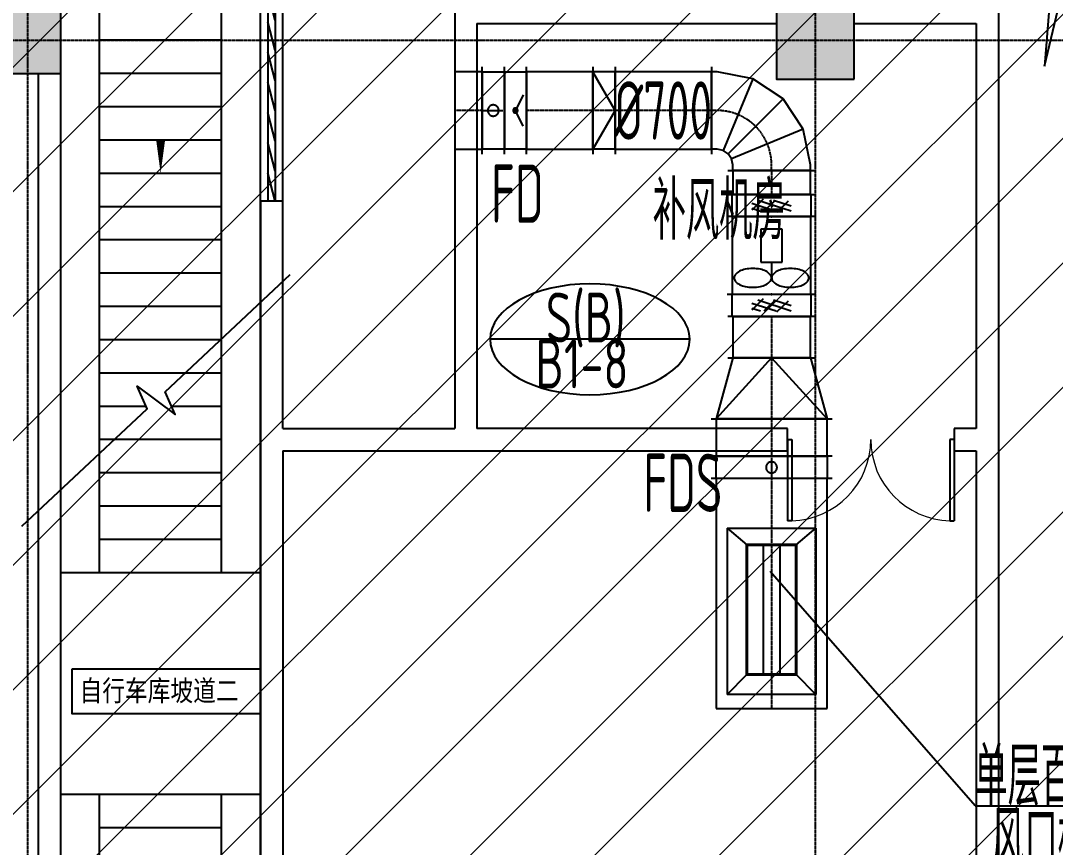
# Model space of a CAD drawing. Extents: x -20827274 to 1300756471, y -549375 to 3431892.
# Drawn here: x -82170 to -72846, y -299536 to -292084 of the extents above; entities that cross this region are included whole.
import ezdxf

# ---------------------------------------------------------------- set-up
doc = ezdxf.new("R2010")
doc.units = 0
doc.header["$LTSCALE"] = 10
for name, pattern in [('CENTER2', [1.125, 0.75, -0.125, 0.125, -0.125]), ('暖附图底图$0$DASH', [0.35, 0.25, -0.1]), ('暖附图底图$0$DOTE', [2.42, 2, -0.2, 0.02, -0.2])]:
    doc.linetypes.add(name, pattern=pattern)
for name, color, linetype in [('1-zs', 3, 'Continuous'), ('1-标注暖通', 4, 'Continuous'), ('DUCT-加压送风中心线', 5, 'CENTER2'), ('DUCT-加压送风法兰', 2, 'Continuous'), ('DUCT-加压送风管端线', 2, 'Continuous'), ('DUCT-加压送风管设备', 7, 'Continuous'), ('DUCT-加压送风阀门', 7, 'Continuous'), ('DUCT-排风风口', 7, 'Continuous'), ('DUCT-送风中心线', 5, 'CENTER2'), ('DUCT-送风标注', 3, 'Continuous'), ('DUCT-送风法兰', 2, 'Continuous'), ('DUCT-送风管', 4, 'Continuous'), ('DUCT-送风管端线', 2, 'Continuous'), ('DUCT-送风阀门', 7, 'Continuous'), ('H-暖通设备', 181, 'Continuous'), ('PUB_HATCH', 8, 'Continuous'), ('暖附图底图$0$1-标注暖通', 8, 'Continuous'), ('暖附图底图$0$A-COLUMN', 8, 'Continuous'), ('暖附图底图$0$A-ROOM_NAME', 8, 'Continuous'), ('暖附图底图$0$A-STAIR', 8, 'Continuous'), ('暖附图底图$0$A-WALL', 8, 'Continuous'), ('暖附图底图$0$DIM_SYMB', 8, 'Continuous'), ('暖附图底图$0$DOOR_FIRE', 8, 'Continuous'), ('暖附图底图$0$DOTE', 8, 'Continuous'), ('暖附图底图$0$WINDOW', 8, 'Continuous'), ('暖附图底图$0$雨棚投影', 8, 'Continuous')]:
    doc.layers.add(name, color=color, linetype=linetype)
doc.layers.add('F-非人防区', color=105, linetype='Continuous', lineweight=15)
doc.styles.add('8B2_02', font='tssdeng.shx', dxfattribs={"width": 0.6, "bigfont": 'TSSDCHN.shx'})
doc.styles.add('暖附图底图$0$8B2_01', font='simhei.ttf', dxfattribs={"width": 0.8})
doc.styles.add('暖附图底图$0$8B2_02', font='tssdeng.shx', dxfattribs={"width": 0.6, "bigfont": 'TSSDCHN.shx'})

# ---------------------------------------------------------------- blocks, each defined once
blk = doc.blocks.new('$风口$00000108')
for p, q in [((-250, 135), (-190, 75)), ((-250, -135), (-250, 135)), ((250, 135), (200, 75)), ((250, 135), (250, -135)), ((200, 25), (-190, 25)), ((200, -25), (-190, -25)), ((-250, -135), (-190, -75)), ((200, -75), (250, -135)), ((250, -135), (-250, -135))]:
    blk.add_line(p, q)
at = {"linetype": 'Continuous'}
blk.add_line((250, 135), (-250, 135), dxfattribs=at)
at = {"lineweight": 40}
for p, q in [((-190, 75), (200, 75)), ((-190, -75), (-190, 75)), ((200, 75), (200, -75)), ((-190, -75), (200, -75))]:
    blk.add_line(p, q, dxfattribs=at)
blk = doc.blocks.new('$风口$00000148')
for p, q in [((515.7, 0), (307.3, 301.4)), ((342.8, 150), (307.3, 301.4)), ((100, 262), (100, -262)), ((0, -200.2), (0, 200.2)), ((100, 200.2), (0, 200.2)), ((100, 140), (0, 195.5)), ((163.2, 150), (342.8, 150)), ((0, 117.6), (100, 140)), ((100, 55.5), (0, 117.6)), ((0, 29.1), (100, 55.5)), ((100, -35.6), (0, 29.1)), ((307.3, -301.4), (515.7, 0)), ((0, -63.4), (100, -35.6)), ((100, -122.8), (0, -63.4)), ((0, -161.1), (100, -122.8)), ((100, -200.2), (0, -161.1)), ((163.2, -150), (342.8, -150)), ((342.8, -150), (307.3, -301.4)), ((100, -200.2), (0, -200.2))]:
    blk.add_line(p, q)
blk = doc.blocks.new('$轴流风机$00000011')
for p, q in [((-500, 500, 0), (-500, -500, 0)), ((500, 500, 0), (-500, 500, 0)), ((500, -500, 0), (500, 500, 0)), ((-339, 135, 0), (-339, -135, 0)), ((88, 135, 0), (-339, 135, 0)), ((88, -135, 0), (88, 135, 0)), ((88, 0, 0), (288, 0, 0)), ((-339, -135, 0), (88, -135, 0)), ((-500, -500, 0), (500, -500, 0))]:
    blk.add_line(p, q)
for centre, radius, start, end in [((462, 274, 0), 291, 153.0603, 168.1126), ((355, 329, 0), 170, 129.1821, 153.0603), ((288, 410, 0), 64.8, 90, 129.1821), ((288, 410, 0), 64.8, 50.8179, 90), ((222, 329, 0), 170, 26.9397, 50.8179), ((115, 274, 0), 291, 11.8874, 26.9397), ((633, 238, 0), 465, 168.1126, 180), ((-56, 238, 0), 465, 0, 11.8874), ((633, 238, 0), 465, 180, 191.8874), ((462, 202, 0), 291, 191.8874, 206.9397), ((115, 202, 0), 291, 333.0603, 348.1126), ((-56, 238, 0), 465, 348.1126, 0), ((355, 148, 0), 170, 206.9397, 230.8179), ((288, 66, 0), 64.8, 230.8179, 270), ((288, 66, 0), 64.8, 270, 309.1821), ((222, 148, 0), 170, 309.1821, 333.0603), ((462, -202, 0), 291, 153.0603, 168.1126), ((355, -148, 0), 170, 129.1821, 153.0603), ((288, -66, 0), 64.8, 90, 129.1821), ((288, -66, 0), 64.8, 50.8179, 90), ((222, -148, 0), 170, 26.9397, 50.8179), ((115, -202, 0), 291, 11.8874, 26.9397), ((633, -238, 0), 465, 168.1126, 180), ((633, -238, 0), 465, 180, 191.8874), ((-56, -238, 0), 465, 0, 11.8874), ((-56, -238, 0), 465, 348.1126, 0), ((462, -274, 0), 291, 191.8874, 206.9397), ((115, -274, 0), 291, 333.0603, 348.1126), ((355, -329, 0), 170, 206.9397, 230.8179), ((288, -410, 0), 64.8, 230.8179, 270), ((288, -410, 0), 64.8, 270, 309.1821), ((222, -329, 0), 170, 309.1821, 333.0603)]:
    blk.add_arc(centre, radius, start, end)
for p in [(-500, 0, 0), (500, 0, 0)]:
    blk.add_point(p)
blk = doc.blocks.new('暖附图底图$0$自行车坡道')
at = {"layer": '暖附图底图$0$A-STAIR'}
for p, q in [((-72447.7, -339870.6), (-67494.9, -339870.6)), ((-72119.2, -340220.6), (-67494.9, -340220.6)), ((-71994.9, -340353.1), (-71994.9, -340220.6)), ((-71694.9, -340638.2), (-71694.9, -340220.6)), ((-71394.9, -340992.5), (-71394.9, -340220.6)), ((-71094.9, -341320.6), (-71094.9, -340220.6)), ((-70794.9, -341320.6), (-70794.9, -340220.6)), ((-70494.9, -341320.6), (-70494.9, -340220.6)), ((-70194.9, -341320.6), (-70194.9, -340220.6)), ((-69894.9, -341320.6), (-69894.9, -340220.6)), ((-69594.9, -341320.6), (-69594.9, -340220.6)), ((-69294.9, -341320.6), (-69294.9, -340220.6)), ((-68994.9, -341320.6), (-68994.9, -340220.6)), ((-68694.9, -341320.6), (-68694.9, -340220.6)), ((-68394.9, -341320.6), (-68394.9, -340220.6)), ((-71094.9, -341320.6), (-67494.9, -341320.6)), ((-70758.7, -341670.6), (-67494.9, -341670.6))]:
    blk.add_line(p, q, dxfattribs=at)
at = {"layer": '暖附图底图$0$DIM_SYMB'}
blk.add_lwpolyline([(-72775.6, -339521.1), (-71718.1, -340648.1), (-71512.7, -340560.1), (-71768.3, -340901.5), (-71564.1, -340812.2), (-70506.6, -341939.2)], dxfattribs=at)
blk.add_lwpolyline([(-66753.2, -340770.6, 0, 0, 0), (-69594.9, -340770.6, 0, 80, 0), (-69294.9, -340770.6, 0, 0, 0)], format="xyseb", dxfattribs=at)
at = {"layer": '暖附图底图$0$雨棚投影', "linetype": '暖附图底图$0$DASH', "lineweight": -3, "ltscale": 2}
for p, q in [((-96294.9, -339870.6), (-72447.7, -339870.6)), ((-75194.9, -341670.6), (-75194.9, -339870.6)), ((-73194.9, -341670.6), (-73194.9, -339870.6)), ((-80894.9, -340220.6), (-75194.9, -340220.6)), ((-75494.9, -341320.6), (-75494.9, -340220.6)), ((-73194.9, -340220.6), (-72119.2, -340220.6)), ((-72894.9, -341320.6), (-72894.9, -340220.6)), ((-72594.9, -341320.6), (-72594.9, -340220.6)), ((-72294.9, -341320.6), (-72294.9, -340220.6)), ((-71994.9, -341320.6), (-71994.9, -340353.1)), ((-71694.9, -341320.6), (-71694.9, -340869.4)), ((-71394.9, -341320.6), (-71394.9, -340992.5)), ((-80894.9, -341320.6), (-75194.9, -341320.6)), ((-73194.9, -341320.6), (-71094.9, -341320.6)), ((-96294.9, -341670.6), (-70758.7, -341670.6))]:
    blk.add_line(p, q, dxfattribs=at)
blk = doc.blocks.new('_FZH')
blk.add_lwpolyline([(-0.5, -0.5), (0.5, -0.5), (0.5, 0.5), (-0.5, 0.5)], close=True)
at = {"layer": 'PUB_HATCH'}
blk.add_solid([(-0.5, -0.5), (0.5, -0.5), (-0.5, 0.5), (0.5, 0.5)], dxfattribs=at)
blk = doc.blocks.new('暖附图底图$0$$WINLIB2D$00000039')
at = {"color": 0}
for points in [[(-0.5, 0.5), (-0.5, -0.5)], [(0.5, 0.5), (-0.5, 0.5)], [(0.5, -0.5), (0.5, 0.5)], [(-0.5, 0.1667), (0.5, 0.1667)], [(-0.3839, -0.1667), (-0.448, 0.1667)], [(-0.3159, -0.1667), (-0.38, 0.1667)], [(-0.2479, -0.1667), (-0.312, 0.1667)], [(-0.1799, -0.1667), (-0.244, 0.1667)], [(-0.1119, -0.1667), (-0.176, 0.1667)], [(-0.0439, -0.1667), (-0.108, 0.1667)], [(0.0241, -0.1667), (-0.04, 0.1667)], [(0.0921, -0.1667), (0.028, 0.1667)], [(0.16, -0.1667), (0.0959, 0.1667)], [(0.228, -0.1667), (0.1639, 0.1667)], [(0.296, -0.1667), (0.2319, 0.1667)], [(0.364, -0.1667), (0.2999, 0.1667)], [(0.432, -0.1667), (0.3679, 0.1667)], [(0.5, -0.1667), (0.4359, 0.1667)], [(-0.4519, -0.1667), (-0.5, 0.0836)], [(-0.5, -0.1667), (0.5, -0.1667)], [(0.5, -0.5), (-0.5, -0.5)]]:
    blk.add_lwpolyline(points, dxfattribs=at)
blk = doc.blocks.new('暖附图底图$0$$DorLib2D$00000002')
for p, q in [((-0.5, 0), (-0.5, 0.4875)), ((-0.475, 0.4875), (-0.5, 0.4875)), ((-0.475, 0), (-0.475, 0.4875)), ((0.475, 0), (0.475, 0.4875)), ((0.475, 0.4875), (0.5, 0.4875)), ((0.5, 0), (0.5, 0.4875)), ((-0.5, 0), (-0.475, 0)), ((0.5, 0), (0.475, 0))]:
    blk.add_line(p, q)
at = {"lineweight": 13}
for centre, start, end in [((-0.4875, 0), 0, 88.53072), ((0.4875, 0), 91.46928, 180)]:
    blk.add_arc(centre, 0.4875, start, end, dxfattribs=at)
blk = doc.blocks.new('暖附图底图$0$AFSFCS')
at = {"color": 1}
blk.add_lwpolyline([(-81708.6, -297931), (-81708.6, -298331), (-80008.6, -298331), (-80008.6, -297931), (-81708.6, -297931)], dxfattribs=at)
at = {"layer": '暖附图底图$0$A-WALL'}
for p, q in [((-78258.6, -292010.4), (-78258.6, -295760.4)), ((-73358.6, -292010.4), (-73358.6, -295860.4)), ((-78058.6, -292110.4), (-75358.6, -292110.4)), ((-78058.6, -292110.4), (-78058.6, -295760.4)), ((-74658.6, -292110.4), (-73558.6, -292110.4)), ((-73558.6, -292110.4), (-73558.6, -295760.4)), ((-82008.6, -300960.4), (-82008.6, -292560.4)), ((-81808.6, -300960.4), (-81808.6, -292560.4)), ((-79808.6, -293710.4), (-80008.6, -293710.4)), ((-80008.6, -293710.4), (-80008.6, -295860.4)), ((-79808.6, -295760.4), (-79808.6, -293710.4)), ((-79808.6, -295760.4), (-78258.6, -295760.4)), ((-75258.6, -295760.4), (-78058.6, -295760.4)), ((-75258.6, -295960.4), (-75258.6, -295760.4)), ((-73558.6, -295760.4), (-73758.6, -295760.4)), ((-73758.6, -295760.4), (-73758.6, -295960.4)), ((-80008.6, -295860.4), (-80008.6, -300960.4)), ((-73358.6, -295860.4), (-73358.6, -300960.4)), ((-79808.6, -295960.4), (-78158.6, -295960.4)), ((-79808.6, -295960.4), (-79808.6, -300960.4)), ((-78158.6, -295960.4), (-75258.6, -295960.4)), ((-73758.6, -295960.4), (-73558.6, -295960.4)), ((-73558.6, -295960.4), (-73558.6, -301160.4))]:
    blk.add_line(p, q, dxfattribs=at)
at = {"layer": '暖附图底图$0$DOTE', "color": 127, "linetype": '暖附图底图$0$DOTE', "ltscale": 1.5}
for p, q in [((-82108.6, -155629.3), (-82108.6, -385768.2)), ((-75008.6, -155629.3), (-75008.6, -385768.2))]:
    blk.add_line(p, q, dxfattribs=at)
at = {"layer": '暖附图底图$0$DOTE', "color": 16, "linetype": '暖附图底图$0$DOTE', "ltscale": 1.5}
blk.add_line((-113117.3, -292260.4), (10791.4, -292260.4), dxfattribs=at)
at = {"rotation": 90}
blk.add_blockref('暖附图底图$0$自行车坡道', (-421679.2, -223865.5), dxfattribs=at)
at = {"layer": '暖附图底图$0$A-COLUMN', "rotation": 90}
for p, xscale, yscale, zscale in [((-75008.6, -292260.4), 700, 700, 700), ((-82108.6, -292260.4), 600, 600, 600)]:
    blk.add_blockref('_FZH', p, dxfattribs=dict(at, xscale=xscale, yscale=yscale, zscale=zscale))
at = {"layer": '暖附图底图$0$DOOR_FIRE', "xscale": -1500, "yscale": -1500, "zscale": 200}
blk.add_blockref('暖附图底图$0$$DorLib2D$00000002', (-74508.6, -295860.4), dxfattribs=at)
at = {"layer": '暖附图底图$0$WINDOW', "xscale": 4000, "yscale": -200, "zscale": 200, "rotation": 270}
blk.add_blockref('暖附图底图$0$$WINLIB2D$00000039', (-79908.6, -291710.4), dxfattribs=at)
at = {"layer": '暖附图底图$0$A-ROOM_NAME', "style": '暖附图底图$0$8B2_02', "width": 0.6}
blk.add_text('补风机房', height=525, dxfattribs=at).set_placement((-76473.9, -294058.8))
at = {"layer": '暖附图底图$0$A-ROOM_NAME', "color": 1, "style": '暖附图底图$0$8B2_01', "width": 0.8}
blk.add_text('自行车库坡道二', height=187.76, dxfattribs=at).set_placement((-81639.9, -298217.5))
blk = doc.blocks.new('暖附图底图')
at = {"layer": '暖附图底图$0$1-标注暖通', "linetype": '暖附图底图$0$DASH'}
blk.add_blockref('暖附图底图$0$AFSFCS', (500000, 0), dxfattribs=at)

msp = doc.modelspace()

# ---------------------------------------------------------------- hatches: boundary and pattern name
at = {"layer": 'F-非人防区'}
h = msp.add_hatch(dxfattribs=at)
h.set_pattern_fill('ANSI31', color=8, scale=500)
h.set_pattern_definition([(45, (-67108.6, 126739.6), (-561.266, 561.266), [])])
edge = h.paths.add_edge_path()
edge.add_line((26041.4, -160910.4), (26041.4, -174910.4))
edge.add_line((26041.4, -174910.4), (44466.4, -174910.4))
edge.add_line((44466.4, -174910.4), (44466.4, -230535.4))
edge.add_line((44466.4, -230535.4), (29591.4, -230535.4))
edge.add_line((29591.4, -230535.4), (29591.4, -228585.4))
edge.add_line((29591.4, -228585.4), (32466.4, -228585.4))
edge.add_line((32466.4, -228585.4), (32466.4, -223185.4))
edge.add_line((32466.4, -223185.4), (6116.4, -223185.4))
edge.add_line((6116.4, -223185.4), (6116.4, -236210.4))
edge.add_line((6116.4, -236210.4), (5916.4, -236210.4))
edge.add_line((5916.4, -236210.4), (5921.1, -289912.2))
edge.add_line((5921.1, -289912.2), (35191.4, -289912.2))
edge.add_line((35191.4, -289912.2), (35191.4, -296310.4))
edge.add_line((35191.4, -296310.4), (35041.4, -296310.4))
edge.add_line((35041.4, -296310.4), (35041.4, -296910.4))
edge.add_line((35041.4, -296910.4), (35641.4, -296910.4))
edge.add_line((35641.4, -296910.4), (44736.4, -305099.6))
edge.add_line((44736.4, -305099.6), (22456.5, -329844))
edge.add_line((22456.5, -329844), (22456.5, -340006.4))
edge.add_line((22456.5, -340006.4), (-13248.1, -379660.4))
edge.add_line((-13248.1, -379660.4), (-90108.6, -379660.4))
edge.add_line((-90108.6, -379660.4), (-90108.6, -373660.4))
edge.add_line((-90108.6, -373660.4), (-91358.6, -373660.4))
edge.add_arc((-91358.6, -361660.4), 12000, 180, 270, ccw=False)
edge.add_line((-103358.6, -361660.4), (-103358.6, -333450.4))
edge.add_line((-103358.6, -333450.4), (-95358.6, -333436.6))
edge.add_line((-95358.6, -333436.6), (-95358.6, -160610.4))
edge.add_line((-95358.6, -160610.4), (-86333.4, -160610.4))
edge.add_line((-86333.4, -160610.4), (-86333.6, -149790))
edge.add_line((-86333.6, -149790), (-73433.4, -149790))
edge.add_line((-73433.4, -149790), (-73433.4, -160610.4))
edge.add_line((-73433.4, -160610.4), (26041.4, -160910.4))

# ---------------------------------------------------------------- linework, layer by layer
at = {"layer": '1-标注暖通'}
for q in [(-75416, -297048.4, 2000), (-70445.5, -299161.8)]:
    msp.add_line((-73568.1, -299161.8), q, dxfattribs=at)
at = {"layer": 'DUCT-加压送风中心线'}
for p, q in [((-75403.2, -293433.5), (-75403.2, -293649.9)), ((-75403.2, -293650.1), (-75403.2, -293650.3)), ((-75403.2, -294750.9), (-75403.2, -294750.7)), ((-75403.2, -294751.1), (-75403.2, -295123.9)), ((-75403.2, -295124.1), (-75403.2, -295674.1)), ((-75403.2, -295674.3), (-75403.2, -296010.7)), ((-75403.2, -296211.1), (-75403.2, -298284.6))]:
    msp.add_line(p, q, dxfattribs=at)
at = {"layer": 'DUCT-加压送风法兰'}
for p, q in [((-75798.2, -293650), (-75008.2, -293650)), ((-75003.2, -293850.4), (-75803.2, -293850.4)), ((-75803.2, -294550.6), (-75003.2, -294550.6)), ((-75008.2, -294751), (-75798.2, -294751)), ((-75798.2, -295124), (-75008.2, -295124)), ((-75948.2, -295674.2), (-74858.2, -295674.2)), ((-74858.2, -296010.8), (-75948.2, -296010.8)), ((-74858.2, -296211), (-75948.2, -296211))]:
    msp.add_line(p, q, dxfattribs=at)
at = {"layer": 'DUCT-加压送风法兰', "color": 18, "true_color": 0x000000}
for p in [(-75403.2, -293649.9, 2000), (-75403.2, -293650.1, 2000), (-75403.2, -293850.3, 2000), (-75403.2, -293850.5, 2000), (-75403.2, -294550.5, 2000), (-75403.2, -294550.7, 2000), (-75403.2, -294750.9, 2000), (-75403.2, -294751.1, 2000), (-75403.2, -295123.9, 2000), (-75403.2, -295124.1, 2000), (-75403.2, -295674.1, 2000), (-75403.2, -295674.3, 2000), (-75403.2, -296010.7, 2000), (-75403.2, -296010.9, 2000), (-75403.2, -296210.9, 2000), (-75403.2, -296211.1, 2000)]:
    msp.add_point(p, dxfattribs=at)
at = {"layer": 'DUCT-加压送风管端线'}
for p, q in [((-75758.2, -293650.3), (-75048.2, -293650.3)), ((-75048.2, -293650.3), (-75758.2, -293650.3)), ((-75053.2, -293650.1), (-75753.2, -293650.1)), ((-75048.2, -293850.3), (-75758.2, -293850.3)), ((-75048.2, -294550.7), (-75758.2, -294550.7)), ((-75048.2, -294750.7), (-75758.2, -294750.7)), ((-75048.2, -294750.7), (-75758.2, -294750.7)), ((-75753.2, -294750.9), (-75053.2, -294750.9)), ((-75053.2, -295124.1), (-75753.2, -295124.1)), ((-75903.2, -295674.1), (-74903.2, -295674.1)), ((-74903.2, -296010.9), (-75903.2, -296010.9)), ((-74903.2, -296210.9), (-75903.2, -296210.9))]:
    msp.add_line(p, q, dxfattribs=at)
at = {"layer": 'DUCT-加压送风阀门'}
for p, q in [((-75577.9, -293788.7), (-75475.4, -293688.7)), ((-75580.7, -293728.9), (-75361.3, -293800.3)), ((-75580.7, -293775.1), (-75503.3, -293800.3)), ((-75526.7, -293700.3), (-75225.7, -293798.2)), ((-75469.1, -293800.3), (-75366.6, -293700.3)), ((-75384.7, -293700.3), (-75225.7, -293752)), ((-75354.2, -293808.4), (-75251.7, -293708.4)), ((-75577.9, -294689.1), (-75475.4, -294589.1)), ((-75526.7, -294600.7), (-75225.7, -294698.6)), ((-75469.1, -294700.7), (-75366.6, -294600.7)), ((-75384.7, -294600.7), (-75225.7, -294652.4)), ((-75354.2, -294708.8), (-75251.7, -294608.8)), ((-75580.7, -294629.3), (-75361.3, -294700.7)), ((-75580.7, -294675.5), (-75503.3, -294700.7)), ((-75403.2, -296023.4), (-75403.2, -296198.4)), ((-75452.3, -296101.6), (-75453.1, -296107.8)), ((-75453.1, -296107.8), (-75453.1, -296114.1)), ((-75453.1, -296114.1), (-75452.3, -296120.3)), ((-75450.7, -296095.5), (-75452.3, -296101.6)), ((-75448.4, -296089.6), (-75450.7, -296095.5)), ((-75445.4, -296084.1), (-75448.4, -296089.6)), ((-75441.7, -296079.1), (-75445.4, -296084.1)), ((-75437.4, -296074.5), (-75441.7, -296079.1)), ((-75432.6, -296070.5), (-75437.4, -296074.5)), ((-75427.3, -296067.1), (-75432.6, -296070.5)), ((-75421.6, -296064.4), (-75427.3, -296067.1)), ((-75415.6, -296062.5), (-75421.6, -296064.4)), ((-75409.4, -296061.3), (-75415.6, -296062.5)), ((-75403.2, -296060.9), (-75409.4, -296061.3)), ((-75396.9, -296061.3), (-75403.2, -296060.9)), ((-75390.7, -296062.5), (-75396.9, -296061.3)), ((-75384.8, -296064.4), (-75390.7, -296062.5)), ((-75379.1, -296067.1), (-75384.8, -296064.4)), ((-75373.8, -296070.5), (-75379.1, -296067.1)), ((-75369, -296074.5), (-75373.8, -296070.5)), ((-75364.7, -296079.1), (-75369, -296074.5)), ((-75361, -296084.1), (-75364.7, -296079.1)), ((-75357.9, -296089.6), (-75361, -296084.1)), ((-75355.6, -296095.5), (-75357.9, -296089.6)), ((-75354.1, -296101.6), (-75355.6, -296095.5)), ((-75353.3, -296107.8), (-75354.1, -296101.6)), ((-75354.1, -296120.3), (-75353.3, -296114.1)), ((-75353.3, -296114.1), (-75353.3, -296107.8)), ((-75452.3, -296120.3), (-75450.7, -296126.4)), ((-75450.7, -296126.4), (-75448.4, -296132.2)), ((-75448.4, -296132.2), (-75445.4, -296137.7)), ((-75445.4, -296137.7), (-75441.7, -296142.8)), ((-75441.7, -296142.8), (-75437.4, -296147.4)), ((-75437.4, -296147.4), (-75432.6, -296151.4)), ((-75432.6, -296151.4), (-75427.3, -296154.8)), ((-75427.3, -296154.8), (-75421.6, -296157.4)), ((-75421.6, -296157.4), (-75415.6, -296159.4)), ((-75415.6, -296159.4), (-75409.4, -296160.5)), ((-75409.4, -296160.5), (-75403.2, -296160.9)), ((-75403.2, -296160.9), (-75396.9, -296160.5)), ((-75396.9, -296160.5), (-75390.7, -296159.4)), ((-75390.7, -296159.4), (-75384.8, -296157.4)), ((-75384.8, -296157.4), (-75379.1, -296154.8)), ((-75379.1, -296154.8), (-75373.8, -296151.4)), ((-75373.8, -296151.4), (-75369, -296147.4)), ((-75369, -296147.4), (-75364.7, -296142.8)), ((-75364.7, -296142.8), (-75361, -296137.7)), ((-75361, -296137.7), (-75357.9, -296132.2)), ((-75357.9, -296132.2), (-75355.6, -296126.4)), ((-75355.6, -296126.4), (-75354.1, -296120.3))]:
    msp.add_line(p, q, dxfattribs=at)
at = {"layer": 'DUCT-送风中心线'}
for p, q in [((-78011.1, -292893.3), (-78258.6, -292893.3)), ((-77012.7, -292893.3), (-77610.5, -292893.3)), ((-76812.5, -292893.3), (-77012.5, -292893.3)), ((-75943.4, -292893.3), (-76812.3, -292893.3)), ((-75893.2, -292893.3), (-75943.2, -292893.3)), ((-75403.2, -293433.3), (-75403.2, -293383.3))]:
    msp.add_line(p, q, dxfattribs=at)
msp.add_arc((-75893.2, -293383.3), 490, 0, 90, dxfattribs=at)
at = {"layer": 'DUCT-送风法兰'}
for p, q in [((-78011, -293288.3), (-78011, -292498.3)), ((-77810.8, -293288.3), (-77810.8, -292498.3)), ((-77610.6, -293288.3), (-77610.6, -292498.3)), ((-77012.6, -292498.3), (-77012.6, -293288.3)), ((-76812.4, -292498.3), (-76812.4, -293288.3)), ((-75943.3, -292498.3), (-75943.3, -293288.3)), ((-75798.2, -293433.4), (-75008.2, -293433.4))]:
    msp.add_line(p, q, dxfattribs=at)
at = {"layer": 'DUCT-送风法兰', "color": 18, "true_color": 0x000000}
for p in [(-78011.1, -292893.3, 2000), (-78010.9, -292893.3, 2000), (-77810.9, -292893.3, 2000), (-77810.7, -292893.3, 2000), (-77610.7, -292893.3, 2000), (-77610.5, -292893.3, 2000), (-77012.7, -292893.3, 2000), (-77012.5, -292893.3, 2000), (-76812.5, -292893.3, 2000), (-76812.3, -292893.3, 2000), (-75943.4, -292893.3, 2000), (-75943.2, -292893.3, 2000), (-75403.2, -293433.3, 2000), (-75403.2, -293433.5, 2000)]:
    msp.add_point(p, dxfattribs=at)
at = {"layer": 'DUCT-送风管'}
for p, q in [((-78011.1, -292543.3), (-78258.6, -292543.3)), ((-78258.6, -292543.3), (-78258.6, -293243.3)), ((-78011.1, -293243.3), (-78011.1, -292543.3)), ((-78010.9, -292543.3), (-77810.9, -292543.3)), ((-77810.7, -292543.3), (-77610.7, -292543.3)), ((-77012.7, -292543.3), (-77610.5, -292543.3)), ((-77610.5, -292543.3), (-77610.5, -293243.3)), ((-77012.7, -293243.3), (-77012.7, -292543.3)), ((-76812.5, -292543.3), (-77012.5, -292543.3)), ((-76812.5, -292893.3), (-77012.5, -292543.3)), ((-75943.4, -292543.3), (-76812.3, -292543.3)), ((-76812.3, -292543.3), (-76812.3, -293243.3)), ((-75943.4, -293243.3), (-75943.4, -292543.3)), ((-75893.2, -292543.3), (-75943.2, -292543.3)), ((-75571.7, -292607.3), (-75893.2, -292543.3)), ((-75299.2, -292789.4), (-75571.7, -292607.3)), ((-75117.1, -293061.9), (-75299.2, -292789.4)), ((-76812.5, -292893.3), (-77012.5, -293243.3)), ((-75053.2, -293383.3), (-75117.1, -293061.9)), ((-78258.6, -293243.3), (-78011.1, -293243.3)), ((-77810.9, -293243.3), (-78010.9, -293243.3)), ((-77610.7, -293243.3), (-77810.7, -293243.3)), ((-77610.5, -293243.3), (-77012.7, -293243.3)), ((-76812.5, -293243.3), (-77012.5, -293243.3)), ((-76812.3, -293243.3), (-75943.4, -293243.3)), ((-75893.2, -293243.3), (-75943.2, -293243.3)), ((-75839.6, -293254), (-75893.2, -293243.3)), ((-75794.2, -293284.3), (-75839.6, -293254)), ((-75763.8, -293329.8), (-75794.2, -293284.3)), ((-75753.2, -293383.3), (-75763.8, -293329.8)), ((-75753.2, -293433.3), (-75753.2, -293383.3)), ((-75053.2, -293433.3), (-75053.2, -293383.3)), ((-75753.2, -293433.5), (-75753.2, -293649.9)), ((-75053.2, -293433.5), (-75753.2, -293433.5)), ((-75053.2, -293649.9), (-75053.2, -293433.5)), ((-75753.2, -293650.1), (-75758.2, -293650.3)), ((-75758.2, -293850.3), (-75758.2, -293650.3)), ((-75753.2, -293649.9), (-75053.2, -293649.9)), ((-75053.2, -293650.1), (-75048.2, -293650.3)), ((-75048.2, -293650.3), (-75048.2, -293850.3)), ((-75758.2, -294750.7), (-75758.2, -294550.7)), ((-75048.2, -294550.7), (-75048.2, -294750.7)), ((-75753.2, -294750.9), (-75758.2, -294750.7)), ((-75753.2, -294751.1), (-75753.2, -295123.9)), ((-75053.2, -294751.1), (-75753.2, -294751.1)), ((-75053.2, -294750.9), (-75048.2, -294750.7)), ((-75053.2, -295123.9), (-75053.2, -294751.1)), ((-75753.2, -295124.1), (-75903.2, -295674.1)), ((-75403.2, -295124.1), (-75903.2, -295674.1)), ((-75753.2, -295123.9), (-75053.2, -295123.9)), ((-75403.2, -295124.1), (-74903.2, -295674.1)), ((-75053.2, -295124.1), (-74903.2, -295674.1)), ((-75903.2, -295674.3), (-75903.2, -296010.7)), ((-74903.2, -295674.3), (-75903.2, -295674.3)), ((-74903.2, -296010.7), (-74903.2, -295674.3)), ((-75903.2, -296010.7), (-74903.2, -296010.7)), ((-75903.2, -296210.9), (-75903.2, -296010.9)), ((-74903.2, -296010.9), (-74903.2, -296210.9)), ((-75903.2, -296211.1), (-75903.2, -298284.6)), ((-74903.2, -296211.1), (-75903.2, -296211.1)), ((-74903.2, -298284.6), (-74903.2, -296211.1)), ((-75903.2, -298284.6), (-74903.2, -298284.6))]:
    msp.add_line(p, q, dxfattribs=at)
at = {"layer": 'DUCT-送风管', "color": 18, "true_color": 0x000000}
for p in [(-77012.5, -292893.3, 2000), (-76812.5, -292893.3, 2000), (-75943.2, -292893.3, 2000), (-75403.2, -293433.3, 2000), (-75403.2, -293650.1, 2000), (-75403.2, -293650.3, 2000), (-75403.2, -294750.7, 2000), (-75403.2, -294750.9, 2000), (-75403.2, -295124.1, 2000), (-75403.2, -295674.1, 2000)]:
    msp.add_point(p, dxfattribs=at)
at = {"layer": 'DUCT-送风管端线'}
for p, q in [((-78010.9, -292543.3), (-78010.9, -293243.3)), ((-77810.9, -292543.3), (-77810.9, -293243.3)), ((-77810.7, -292543.3), (-77810.7, -293243.3)), ((-77610.7, -292543.3), (-77610.7, -293243.3)), ((-77012.5, -292543.3), (-77012.5, -293243.3)), ((-76812.5, -293243.3), (-76812.5, -292543.3)), ((-75943.2, -292543.3), (-75943.2, -293243.3)), ((-75571.7, -292607.3), (-75839.6, -293254)), ((-75299.2, -292789.4), (-75794.2, -293284.3)), ((-75117.1, -293061.9), (-75763.8, -293329.8)), ((-75053.2, -293433.3), (-75753.2, -293433.3))]:
    msp.add_line(p, q, dxfattribs=at)
at = {"layer": 'DUCT-送风阀门'}
for p, q in [((-77640.7, -292753.3), (-77710.7, -292893.3)), ((-77937.7, -292851.1), (-77942.8, -292854.8)), ((-77932.2, -292848.1), (-77937.7, -292851.1)), ((-77926.3, -292845.8), (-77932.2, -292848.1)), ((-77920.2, -292844.2), (-77926.3, -292845.8)), ((-77914, -292843.4), (-77920.2, -292844.2)), ((-77907.7, -292843.4), (-77914, -292843.4)), ((-77901.5, -292844.2), (-77907.7, -292843.4)), ((-77895.4, -292845.8), (-77901.5, -292844.2)), ((-77889.6, -292848.1), (-77895.4, -292845.8)), ((-77884.1, -292851.1), (-77889.6, -292848.1)), ((-77879, -292854.8), (-77884.1, -292851.1)), ((-77998.4, -292893.3), (-77823.4, -292893.3)), ((-77960.5, -292887.1), (-77960.9, -292893.3)), ((-77960.9, -292893.3), (-77960.5, -292899.6)), ((-77959.3, -292880.9), (-77960.5, -292887.1)), ((-77960.5, -292899.6), (-77959.3, -292905.8)), ((-77957.4, -292874.9), (-77959.3, -292880.9)), ((-77959.3, -292905.8), (-77957.4, -292911.8)), ((-77954.7, -292869.3), (-77957.4, -292874.9)), ((-77957.4, -292911.8), (-77954.7, -292917.4)), ((-77951.3, -292864), (-77954.7, -292869.3)), ((-77954.7, -292917.4), (-77951.3, -292922.7)), ((-77947.3, -292859.1), (-77951.3, -292864)), ((-77951.3, -292922.7), (-77947.3, -292927.6)), ((-77942.8, -292854.8), (-77947.3, -292859.1)), ((-77947.3, -292927.6), (-77942.8, -292931.9)), ((-77942.8, -292931.9), (-77937.7, -292935.6)), ((-77937.7, -292935.6), (-77932.2, -292938.6)), ((-77932.2, -292938.6), (-77926.3, -292940.9)), ((-77926.3, -292940.9), (-77920.2, -292942.5)), ((-77920.2, -292942.5), (-77914, -292943.2)), ((-77914, -292943.2), (-77907.7, -292943.2)), ((-77907.7, -292943.2), (-77901.5, -292942.5)), ((-77901.5, -292942.5), (-77895.4, -292940.9)), ((-77895.4, -292940.9), (-77889.6, -292938.6)), ((-77889.6, -292938.6), (-77884.1, -292935.6)), ((-77884.1, -292935.6), (-77879, -292931.9)), ((-77874.4, -292859.1), (-77879, -292854.8)), ((-77879, -292931.9), (-77874.4, -292927.6)), ((-77870.4, -292864), (-77874.4, -292859.1)), ((-77874.4, -292927.6), (-77870.4, -292922.7)), ((-77867.1, -292869.3), (-77870.4, -292864)), ((-77870.4, -292922.7), (-77867.1, -292917.4)), ((-77864.4, -292874.9), (-77867.1, -292869.3)), ((-77867.1, -292917.4), (-77864.4, -292911.8)), ((-77862.5, -292880.9), (-77864.4, -292874.9)), ((-77864.4, -292911.8), (-77862.5, -292905.8)), ((-77861.3, -292887.1), (-77862.5, -292880.9)), ((-77862.5, -292905.8), (-77861.3, -292899.6)), ((-77860.9, -292893.3), (-77861.3, -292887.1)), ((-77861.3, -292899.6), (-77860.9, -292893.3)), ((-77732.5, -292889.3), (-77732.8, -292893.3)), ((-77732.8, -292893.3), (-77732.5, -292897.4)), ((-77731.3, -292885.3), (-77732.5, -292889.3)), ((-77732.5, -292897.4), (-77731.3, -292901.3)), ((-77729.5, -292881.7), (-77731.3, -292885.3)), ((-77731.3, -292901.3), (-77729.5, -292905)), ((-77727.1, -292878.4), (-77729.5, -292881.7)), ((-77729.5, -292905), (-77727.1, -292908.3)), ((-77724, -292875.7), (-77727.1, -292878.4)), ((-77727.1, -292908.3), (-77724, -292911)), ((-77725.1, -292889.1), (-77725.6, -292891.9)), ((-77725.6, -292891.9), (-77725.6, -292894.8)), ((-77725.6, -292894.8), (-77725.1, -292897.6)), ((-77724, -292886.5), (-77725.1, -292889.1)), ((-77725.1, -292897.6), (-77724, -292900.2)), ((-77720.6, -292873.5), (-77724, -292875.7)), ((-77722.5, -292884.1), (-77724, -292886.5)), ((-77724, -292900.2), (-77722.5, -292902.6)), ((-77724, -292911), (-77720.6, -292913.2)), ((-77720.5, -292882), (-77722.5, -292884.1)), ((-77722.5, -292902.6), (-77720.5, -292904.7)), ((-77721.2, -292891.3), (-77721.4, -292893.3)), ((-77721.4, -292893.3), (-77721.2, -292895.4)), ((-77720.6, -292889.2), (-77721.2, -292891.3)), ((-77721.2, -292895.4), (-77720.6, -292897.5)), ((-77716.7, -292872), (-77720.6, -292873.5)), ((-77719.6, -292887.4), (-77720.6, -292889.2)), ((-77720.6, -292897.5), (-77719.6, -292899.3)), ((-77720.6, -292913.2), (-77716.7, -292914.7)), ((-77718.2, -292880.3), (-77720.5, -292882)), ((-77720.5, -292904.7), (-77718.2, -292906.3)), ((-77718.3, -292885.8), (-77719.6, -292887.4)), ((-77719.6, -292899.3), (-77718.3, -292900.9)), ((-77716.6, -292884.4), (-77718.3, -292885.8)), ((-77718.3, -292900.9), (-77716.6, -292902.3)), ((-77715.6, -292879.2), (-77718.2, -292880.3)), ((-77718.2, -292906.3), (-77715.6, -292907.5)), ((-77712.7, -292871.3), (-77716.7, -292872)), ((-77716.7, -292914.7), (-77712.7, -292915.4)), ((-77714.8, -292883.4), (-77716.6, -292884.4)), ((-77716.6, -292902.3), (-77714.8, -292903.3)), ((-77712.8, -292878.5), (-77715.6, -292879.2)), ((-77715.6, -292907.5), (-77712.8, -292908.2)), ((-77712.8, -292882.8), (-77714.8, -292883.4)), ((-77714.8, -292903.3), (-77712.8, -292903.9)), ((-77710, -292878.4), (-77712.8, -292878.5)), ((-77710.7, -292882.6), (-77712.8, -292882.8)), ((-77712.8, -292903.9), (-77710.7, -292904.1)), ((-77712.8, -292908.2), (-77710, -292908.3)), ((-77708.6, -292871.3), (-77712.7, -292871.3)), ((-77712.7, -292915.4), (-77708.6, -292915.4)), ((-77708.6, -292882.8), (-77710.7, -292882.6)), ((-77640.7, -293033.3), (-77710.7, -292893.3)), ((-77710.7, -292904.1), (-77708.6, -292903.9)), ((-77707.1, -292878.8), (-77710, -292878.4)), ((-77710, -292908.3), (-77707.1, -292907.9)), ((-77704.6, -292872), (-77708.6, -292871.3)), ((-77706.6, -292883.4), (-77708.6, -292882.8)), ((-77708.6, -292903.9), (-77706.6, -292903.3)), ((-77708.6, -292915.4), (-77704.6, -292914.7)), ((-77704.4, -292879.7), (-77707.1, -292878.8)), ((-77707.1, -292907.9), (-77704.4, -292907)), ((-77704.7, -292884.4), (-77706.6, -292883.4)), ((-77706.6, -292903.3), (-77704.7, -292902.3)), ((-77703.1, -292885.8), (-77704.7, -292884.4)), ((-77704.7, -292902.3), (-77703.1, -292900.9)), ((-77700.8, -292873.5), (-77704.6, -292872)), ((-77704.6, -292914.7), (-77700.8, -292913.2)), ((-77702, -292881.1), (-77704.4, -292879.7)), ((-77704.4, -292907), (-77702, -292905.6)), ((-77701.8, -292887.4), (-77703.1, -292885.8)), ((-77703.1, -292900.9), (-77701.8, -292899.3)), ((-77699.8, -292883), (-77702, -292881.1)), ((-77702, -292905.6), (-77699.8, -292903.7)), ((-77700.8, -292889.2), (-77701.8, -292887.4)), ((-77701.8, -292899.3), (-77700.8, -292897.5)), ((-77697.3, -292875.7), (-77700.8, -292873.5)), ((-77700.2, -292891.3), (-77700.8, -292889.2)), ((-77700.8, -292897.5), (-77700.2, -292895.4)), ((-77700.8, -292913.2), (-77697.3, -292911)), ((-77699.9, -292893.3), (-77700.2, -292891.3)), ((-77700.2, -292895.4), (-77699.9, -292893.3)), ((-77698.1, -292885.2), (-77699.8, -292883)), ((-77699.8, -292903.7), (-77698.1, -292901.5)), ((-77696.7, -292887.8), (-77698.1, -292885.2)), ((-77698.1, -292901.5), (-77696.7, -292898.9)), ((-77694.3, -292878.4), (-77697.3, -292875.7)), ((-77697.3, -292911), (-77694.3, -292908.3)), ((-77695.9, -292890.5), (-77696.7, -292887.8)), ((-77696.7, -292898.9), (-77695.9, -292896.2)), ((-77695.7, -292893.3), (-77695.9, -292890.5)), ((-77695.9, -292896.2), (-77695.7, -292893.3)), ((-77691.8, -292881.7), (-77694.3, -292878.4)), ((-77694.3, -292908.3), (-77691.8, -292905)), ((-77690, -292885.3), (-77691.8, -292881.7)), ((-77691.8, -292905), (-77690, -292901.3)), ((-77688.9, -292889.3), (-77690, -292885.3)), ((-77690, -292901.3), (-77688.9, -292897.4)), ((-77688.5, -292893.3), (-77688.9, -292889.3)), ((-77688.9, -292897.4), (-77688.5, -292893.3))]:
    msp.add_line(p, q, dxfattribs=at)
at = {"layer": 'H-暖通设备', "linetype": 'Continuous'}
msp.add_line((-76139.9, -294956.2), (-77939.9, -294956.2), dxfattribs=at)
at = {"layer": 'H-暖通设备', "linetype": 'Continuous', "extrusion": (0, 0, -1)}
msp.add_ellipse((-77039.9, -294956.2), major_axis=(-900, 0), ratio=0.555556, dxfattribs=at)

# ---------------------------------------------------------------- block references
at = {"layer": '1-zs'}
msp.add_blockref('暖附图底图', (-500000, 0), dxfattribs=at)
at = {"layer": 'DUCT-加压送风管设备', "xscale": 0.7000000000000001, "yscale": 0.71, "zscale": 710, "rotation": 270}
msp.add_blockref('$轴流风机$00000011', (-75403.2, -294200.5, 2000), dxfattribs=at)
at = {"layer": 'DUCT-排风风口', "xscale": 2, "yscale": 5.75}
msp.add_blockref('$风口$00000148', (-73558.6, -290759.4, 2600), dxfattribs=at)
at = {"layer": 'DUCT-排风风口', "xscale": 3, "yscale": 2.962962962962963, "rotation": 90}
msp.add_blockref('$风口$00000108', (-75403.2, -297409.2, 2600), dxfattribs=at)

# ---------------------------------------------------------------- texts
at = {"layer": '1-标注暖通', "style": '8B2_02', "width": 0.6}
for s, p in [('FD', (-77930.8, -293905.2, -500)), ('FDS', (-76558.9, -296512.3)), ('单层百叶：', (-73574.9, -299160.8)), ('风口标高：', (-73422.9, -299731))]:
    msp.add_text(s, height=525, dxfattribs=at).set_placement(p)
at = {"layer": 'DUCT-送风标注', "color": 1, "style": '8B2_02', "width": 0.6}
msp.add_text('%%C700', height=525, dxfattribs=at).set_placement((-76820.1, -293155.8, 2000))
at = {"layer": 'H-暖通设备', "linetype": 'Continuous', "style": '8B2_02', "width": 0.7}
for s, p in [('S(B)', (-77436.8, -294984.1)), ('B1-8', (-77530.1, -295398.7))]:
    msp.add_text(s, height=450, dxfattribs=at).set_placement(p)

doc.saveas('drawing.dxf')
